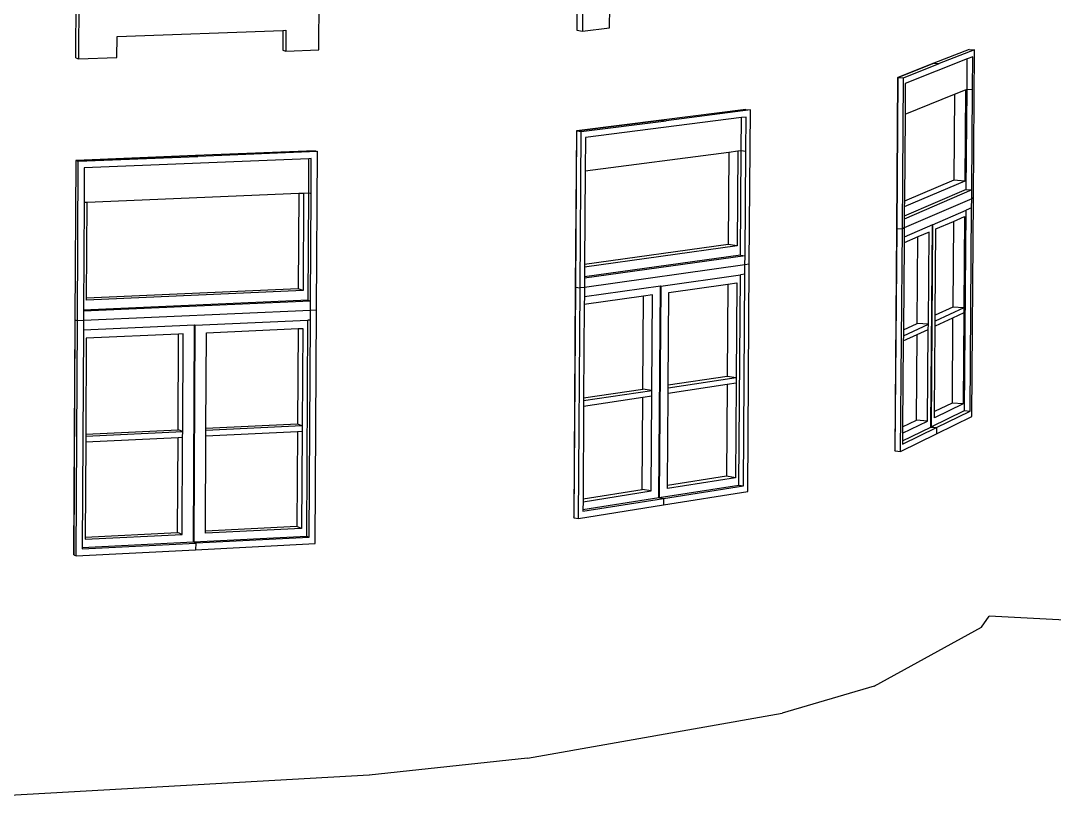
# Model space of a CAD drawing. Extents: x -106 to 80, y -44 to 65.
# Drawn here: x 38.04 to 60.2, y -40.21 to -23.61 of the extents above; entities that cross this region are included whole.
import ezdxf

# ---------------------------------------------------------------- set-up
doc = ezdxf.new("R2010")
doc.units = 0
doc.layers.get('0').update_dxf_attribs({"linetype": 'CONTINUOUS'})

msp = doc.modelspace()

# ---------------------------------------------------------------- linework, layer by layer
for p, q in [((49.974, -21.854), (49.96, -23.813)), ((50.094, -21.869), (50.081, -23.829)), ((44.43, -24.232), (44.442, -22.246)), ((39.22, -24.407), (39.231, -22.41)), ((39.292, -22.429), (39.281, -24.427)), ((50.666, -23.759), (50.669, -23.32)), ((40.106, -23.948), (43.662, -23.815)), ((43.662, -23.815), (43.659, -24.239)), ((43.662, -23.815), (43.725, -23.813)), ((43.725, -23.813), (43.723, -24.259)), ((49.96, -23.813), (50.081, -23.829)), ((50.081, -23.829), (50.666, -23.759)), ((40.104, -24.396), (40.106, -23.948)), ((43.659, -24.239), (43.723, -24.259)), ((43.723, -24.259), (44.43, -24.232)), ((58.372, -24.222), (57.613, -24.52)), ((58.49, -24.229), (57.732, -24.528)), ((58.372, -24.222), (58.49, -24.229)), ((58.465, -27.407), (58.49, -24.229)), ((39.22, -24.407), (39.281, -24.427)), ((39.281, -24.427), (40.104, -24.396)), ((57.613, -24.52), (56.845, -24.822)), ((56.845, -24.822), (57.613, -24.521)), ((56.965, -24.83), (57.732, -24.528)), ((58.332, -24.426), (57.003, -24.952)), ((57.613, -24.521), (57.613, -24.52)), ((57.613, -24.52), (57.732, -24.528)), ((57.613, -24.521), (57.732, -24.528)), ((57.732, -24.528), (57.732, -24.528)), ((58.327, -25.074), (58.332, -24.426)), ((58.45, -24.379), (58.332, -24.426)), ((58.445, -25.082), (58.45, -24.379)), ((56.844, -24.823), (56.819, -28.061)), ((56.82, -28.06), (56.845, -24.822)), ((56.845, -24.822), (56.844, -24.823)), ((56.845, -24.822), (56.845, -24.822)), ((56.845, -24.822), (56.845, -24.822)), ((56.845, -24.822), (56.845, -24.822)), ((56.845, -24.822), (56.965, -24.83)), ((56.941, -28.068), (56.965, -24.83)), ((57.003, -24.952), (56.998, -25.61)), ((56.998, -25.61), (58.057, -25.183)), ((58.057, -25.183), (58.042, -27.029)), ((58.057, -25.183), (58.294, -25.087)), ((58.294, -25.087), (58.279, -27.045)), ((58.294, -25.087), (58.327, -25.074)), ((58.31, -27.228), (58.327, -25.074)), ((58.327, -25.074), (58.445, -25.082)), ((58.428, -27.236), (58.445, -25.082)), ((53.493, -25.686), (50.147, -26.113)), ((53.588, -25.508), (51.779, -25.738)), ((53.684, -25.521), (51.876, -25.751)), ((53.488, -26.391), (53.493, -25.686)), ((53.59, -25.674), (53.493, -25.686)), ((53.585, -26.404), (53.59, -25.674)), ((53.588, -25.508), (53.684, -25.521)), ((53.66, -28.829), (53.684, -25.521)), ((56.998, -25.61), (56.984, -27.48)), ((51.779, -25.738), (49.96, -25.969)), ((49.96, -25.969), (51.779, -25.738)), ((50.056, -25.983), (51.876, -25.751)), ((51.779, -25.738), (51.876, -25.751)), ((51.779, -25.738), (51.876, -25.751)), ((51.779, -25.738), (51.779, -25.738)), ((51.876, -25.751), (51.876, -25.751)), ((49.956, -25.97), (49.934, -29.322)), ((49.937, -29.322), (49.96, -25.969)), ((49.959, -25.969), (49.956, -25.97)), ((49.96, -25.969), (49.959, -25.969)), ((49.96, -25.969), (49.959, -25.969)), ((49.96, -25.969), (49.96, -25.969)), ((49.96, -25.969), (50.056, -25.983)), ((50.033, -29.336), (50.056, -25.983)), ((50.147, -26.113), (50.142, -26.827)), ((41.789, -26.501), (39.228, -26.605)), ((39.228, -26.605), (41.789, -26.501)), ((39.276, -26.622), (41.839, -26.519)), ((44.22, -26.566), (39.405, -26.762)), ((44.353, -26.397), (41.789, -26.501)), ((41.789, -26.501), (41.839, -26.519)), ((41.789, -26.501), (41.789, -26.501)), ((41.789, -26.501), (41.839, -26.519)), ((44.404, -26.415), (41.839, -26.519)), ((41.839, -26.519), (41.839, -26.519)), ((44.216, -27.297), (44.22, -26.566)), ((44.271, -26.564), (44.22, -26.566)), ((44.267, -27.315), (44.271, -26.564)), ((44.353, -26.397), (44.404, -26.415)), ((44.384, -29.812), (44.404, -26.415)), ((50.142, -26.827), (53.219, -26.426)), ((53.219, -26.426), (53.205, -28.408)), ((53.219, -26.426), (53.412, -26.401)), ((53.412, -26.401), (53.397, -28.437)), ((53.412, -26.401), (53.488, -26.391)), ((53.472, -28.632), (53.488, -26.391)), ((53.488, -26.391), (53.585, -26.404)), ((53.568, -28.646), (53.585, -26.404)), ((39.223, -26.605), (39.205, -30.022)), ((39.21, -30.022), (39.228, -26.605)), ((39.227, -26.605), (39.223, -26.605)), ((39.228, -26.605), (39.227, -26.605)), ((39.228, -26.605), (39.227, -26.605)), ((39.228, -26.605), (39.228, -26.605)), ((39.228, -26.605), (39.276, -26.622)), ((39.258, -30.041), (39.276, -26.622)), ((39.405, -26.762), (39.401, -27.497)), ((50.142, -26.827), (50.129, -28.833)), ((58.042, -27.029), (56.984, -27.48)), ((58.279, -27.045), (58.042, -27.029)), ((58.31, -27.228), (56.981, -27.8)), ((58.428, -27.236), (56.981, -27.86)), ((58.279, -27.045), (56.983, -27.599)), ((58.31, -27.228), (58.428, -27.236)), ((58.427, -27.424), (58.428, -27.236)), ((39.463, -27.495), (44.004, -27.306)), ((44.004, -27.306), (43.992, -29.355)), ((44.004, -27.306), (44.106, -27.302)), ((44.106, -27.302), (44.094, -29.392)), ((44.106, -27.302), (44.216, -27.297)), ((44.202, -29.598), (44.216, -27.297)), ((44.216, -27.297), (44.267, -27.315)), ((44.253, -29.617), (44.267, -27.315)), ((58.427, -27.424), (56.98, -28.051)), ((58.425, -27.619), (58.427, -27.424)), ((58.465, -27.407), (58.427, -27.424)), ((58.429, -32.092), (58.465, -27.407)), ((39.401, -27.497), (39.389, -29.812)), ((39.401, -27.497), (39.463, -27.495)), ((39.452, -29.554), (39.463, -27.495)), ((56.983, -27.599), (56.981, -27.8)), ((56.984, -27.48), (56.983, -27.599)), ((57.588, -27.983), (58.306, -27.671)), ((58.273, -31.967), (58.306, -27.671)), ((58.425, -27.619), (58.306, -27.671)), ((58.391, -31.976), (58.425, -27.619)), ((56.981, -27.86), (56.98, -28.051)), ((56.981, -27.8), (56.981, -27.86)), ((57.661, -28.073), (58.036, -27.909)), ((58.036, -27.909), (58.021, -29.747)), ((58.036, -27.909), (58.273, -27.805)), ((58.273, -27.805), (58.258, -29.764)), ((56.819, -28.061), (56.783, -32.816)), ((56.784, -32.832), (56.82, -28.06)), ((56.82, -28.06), (56.819, -28.061)), ((56.82, -28.06), (56.941, -28.068)), ((56.904, -32.841), (56.941, -28.068)), ((56.98, -28.051), (56.941, -28.068)), ((57.586, -27.984), (56.978, -28.249)), ((56.98, -28.051), (56.978, -28.249)), ((57.513, -28.138), (57.274, -28.242)), ((57.498, -30.115), (57.513, -28.138)), ((57.553, -32.319), (57.586, -27.984)), ((57.588, -27.983), (57.555, -32.318)), ((57.588, -27.983), (57.586, -27.984)), ((57.647, -29.919), (57.661, -28.073)), ((57.274, -28.242), (56.977, -28.372)), ((56.978, -28.249), (56.977, -28.372)), ((57.259, -30.098), (57.274, -28.242)), ((53.397, -28.437), (50.128, -28.889)), ((53.205, -28.408), (50.129, -28.833)), ((53.397, -28.437), (53.205, -28.408)), ((56.977, -28.372), (56.963, -30.234)), ((53.472, -28.632), (50.127, -29.097)), ((53.568, -28.646), (50.127, -29.125)), ((53.472, -28.632), (53.568, -28.646)), ((53.567, -28.842), (53.568, -28.646)), ((53.567, -28.842), (50.125, -29.324)), ((50.128, -28.889), (50.127, -29.097)), ((50.129, -28.833), (50.128, -28.889)), ((53.566, -29.044), (53.567, -28.842)), ((53.66, -28.829), (53.567, -28.842)), ((53.625, -33.703), (53.66, -28.829)), ((50.127, -29.125), (50.125, -29.324)), ((50.127, -29.097), (50.127, -29.125)), ((51.76, -29.298), (53.469, -29.058)), ((53.199, -29.256), (53.391, -29.228)), ((53.391, -29.228), (53.377, -31.266)), ((53.437, -33.562), (53.469, -29.058)), ((53.566, -29.044), (53.469, -29.058)), ((53.533, -33.578), (53.566, -29.044)), ((43.992, -29.355), (39.452, -29.554)), ((44.094, -29.392), (39.452, -29.597)), ((44.094, -29.392), (43.992, -29.355)), ((49.934, -29.322), (49.901, -34.246)), ((49.904, -34.262), (49.937, -29.322)), ((49.937, -29.322), (49.934, -29.322)), ((49.937, -29.322), (50.033, -29.336)), ((50, -34.279), (50.033, -29.336)), ((50.125, -29.324), (50.033, -29.336)), ((51.755, -29.299), (50.124, -29.529)), ((50.125, -29.324), (50.124, -29.529)), ((51.723, -33.833), (51.755, -29.299)), ((51.76, -29.298), (51.728, -33.832)), ((51.76, -29.298), (51.755, -29.299)), ((51.921, -31.423), (51.935, -29.434)), ((51.935, -29.434), (53.199, -29.256)), ((53.199, -29.256), (53.185, -31.235)), ((44.202, -29.598), (39.389, -29.812)), ((44.253, -29.617), (39.389, -29.833)), ((39.452, -29.597), (39.452, -29.554)), ((44.202, -29.598), (44.253, -29.617)), ((44.252, -29.818), (44.253, -29.617)), ((50.123, -29.69), (50.109, -31.693)), ((51.39, -29.511), (50.123, -29.69)), ((50.124, -29.529), (50.123, -29.69)), ((51.376, -31.504), (51.39, -29.511)), ((51.582, -29.484), (51.39, -29.511)), ((51.568, -31.536), (51.582, -29.484)), ((44.252, -29.818), (39.388, -30.035)), ((39.389, -29.833), (39.388, -30.035)), ((39.389, -29.812), (39.389, -29.833)), ((44.25, -30.026), (44.252, -29.818)), ((44.384, -29.812), (44.252, -29.818)), ((44.354, -34.819), (44.384, -29.812)), ((58.258, -29.764), (57.646, -30.046)), ((58.021, -29.747), (57.647, -29.919)), ((58.257, -29.874), (58.019, -29.984)), ((58.258, -29.764), (58.021, -29.747)), ((58.257, -29.874), (58.242, -31.821)), ((58.258, -29.764), (58.257, -29.874)), ((39.205, -30.022), (39.179, -35.04)), ((39.183, -35.057), (39.21, -30.022)), ((39.21, -30.022), (39.205, -30.022)), ((39.21, -30.022), (39.258, -30.041)), ((39.232, -35.078), (39.258, -30.041)), ((39.388, -30.035), (39.258, -30.041)), ((39.388, -30.035), (39.387, -30.244)), ((41.776, -30.137), (44.199, -30.028)), ((44.172, -34.661), (44.199, -30.028)), ((44.25, -30.026), (44.199, -30.028)), ((44.223, -34.682), (44.25, -30.026)), ((56.962, -30.362), (57.498, -30.115)), ((56.963, -30.234), (57.259, -30.098)), ((57.498, -30.115), (57.259, -30.098)), ((57.497, -30.226), (57.498, -30.115)), ((58.019, -29.984), (57.645, -30.157)), ((57.645, -30.157), (57.646, -30.046)), ((57.646, -30.046), (57.647, -29.919)), ((58.019, -29.984), (58.005, -31.804)), ((39.387, -30.244), (39.362, -34.903)), ((41.768, -30.137), (39.387, -30.244)), ((41.426, -30.325), (39.447, -30.414)), ((41.415, -32.378), (41.426, -30.325)), ((41.526, -30.32), (41.426, -30.325)), ((41.514, -32.418), (41.526, -30.32)), ((41.742, -34.783), (41.768, -30.137)), ((41.776, -30.137), (41.75, -34.783)), ((41.776, -30.137), (41.768, -30.137)), ((42.012, -32.349), (42.024, -30.298)), ((42.024, -30.298), (43.987, -30.209)), ((43.987, -30.209), (43.975, -32.256)), ((43.987, -30.209), (44.089, -30.205)), ((44.089, -30.205), (44.077, -32.296)), ((56.961, -30.474), (57.258, -30.337)), ((56.963, -30.234), (56.962, -30.362)), ((57.243, -32.173), (57.258, -30.337)), ((57.258, -30.337), (57.497, -30.226)), ((57.482, -32.191), (57.497, -30.226)), ((57.631, -31.985), (57.645, -30.157)), ((39.447, -30.414), (39.436, -32.472)), ((56.961, -30.474), (56.947, -32.317)), ((56.962, -30.362), (56.961, -30.474)), ((53.185, -31.235), (51.921, -31.423)), ((53.377, -31.266), (53.185, -31.235)), ((53.184, -31.409), (51.92, -31.598)), ((53.377, -31.266), (51.921, -31.483)), ((51.921, -31.483), (51.921, -31.423)), ((53.184, -31.409), (53.17, -33.373)), ((53.376, -31.381), (53.184, -31.409)), ((53.376, -31.381), (53.361, -33.406)), ((53.377, -31.266), (53.376, -31.381)), ((50.108, -31.87), (51.375, -31.68)), ((50.109, -31.693), (51.376, -31.504)), ((50.109, -31.753), (51.568, -31.536)), ((51.362, -33.657), (51.375, -31.68)), ((51.375, -31.68), (51.567, -31.651)), ((51.568, -31.536), (51.376, -31.504)), ((51.553, -33.69), (51.567, -31.651)), ((51.567, -31.651), (51.568, -31.536)), ((51.906, -33.572), (51.92, -31.598)), ((51.92, -31.598), (51.921, -31.483)), ((50.108, -31.87), (50.095, -33.857)), ((50.109, -31.753), (50.108, -31.87)), ((50.109, -31.693), (50.109, -31.753)), ((58.242, -31.821), (57.63, -32.119)), ((58.005, -31.804), (57.631, -31.985)), ((58.242, -31.821), (58.005, -31.804)), ((57.555, -32.318), (58.273, -31.967)), ((57.63, -32.119), (57.631, -31.985)), ((57.671, -32.464), (58.429, -32.092)), ((57.674, -32.327), (58.391, -31.976)), ((58.273, -31.967), (58.391, -31.976)), ((43.975, -32.256), (42.012, -32.349)), ((44.077, -32.296), (42.012, -32.395)), ((42.012, -32.395), (42.012, -32.349)), ((44.077, -32.296), (43.975, -32.256)), ((44.077, -32.296), (44.076, -32.414)), ((56.944, -32.685), (57.672, -32.328)), ((56.945, -32.616), (57.553, -32.319)), ((56.946, -32.452), (57.482, -32.191)), ((56.947, -32.317), (56.946, -32.452)), ((56.947, -32.317), (57.243, -32.173)), ((57.482, -32.191), (57.243, -32.173)), ((57.553, -32.319), (57.555, -32.318)), ((57.553, -32.319), (57.672, -32.328)), ((57.555, -32.318), (57.674, -32.327)), ((57.672, -32.328), (57.671, -32.464)), ((57.672, -32.328), (57.674, -32.327)), ((39.436, -32.472), (41.415, -32.378)), ((39.436, -32.517), (41.514, -32.418)), ((39.436, -32.472), (39.436, -32.517)), ((39.436, -32.517), (39.436, -32.636)), ((39.436, -32.636), (41.414, -32.541)), ((41.402, -34.579), (41.414, -32.541)), ((41.414, -32.541), (41.513, -32.537)), ((41.514, -32.418), (41.415, -32.378)), ((41.502, -34.622), (41.513, -32.537)), ((41.513, -32.537), (41.514, -32.418)), ((42, -34.549), (42.011, -32.513)), ((42.011, -32.513), (42.012, -32.395)), ((43.974, -32.419), (42.011, -32.513)), ((43.974, -32.419), (43.962, -34.451)), ((44.076, -32.414), (43.974, -32.419)), ((44.076, -32.414), (44.064, -34.493)), ((56.904, -32.841), (57.671, -32.464)), ((56.946, -32.452), (56.945, -32.616)), ((39.436, -32.636), (39.425, -34.678)), ((56.945, -32.616), (56.944, -32.685)), ((56.783, -32.816), (56.783, -32.832)), ((56.784, -32.832), (56.783, -32.816)), ((56.783, -32.832), (56.784, -32.832)), ((56.784, -32.832), (56.904, -32.841)), ((56.784, -32.832), (56.784, -32.832)), ((53.17, -33.373), (51.906, -33.572)), ((53.361, -33.406), (51.906, -33.635)), ((53.361, -33.406), (53.17, -33.373)), ((50.095, -33.857), (51.362, -33.657)), ((51.553, -33.69), (51.362, -33.657)), ((51.728, -33.832), (53.437, -33.562)), ((51.824, -33.848), (53.533, -33.578)), ((51.906, -33.635), (51.906, -33.572)), ((53.437, -33.562), (53.533, -33.578)), ((50.093, -34.09), (51.723, -33.833)), ((50.093, -34.122), (51.819, -33.849)), ((50.095, -33.92), (51.553, -33.69)), ((50.095, -33.857), (50.095, -33.92)), ((51.723, -33.833), (51.728, -33.832)), ((51.723, -33.833), (51.819, -33.849)), ((51.728, -33.832), (51.824, -33.848)), ((51.818, -33.99), (53.625, -33.703)), ((51.819, -33.849), (51.818, -33.99)), ((51.819, -33.849), (51.824, -33.848)), ((50, -34.279), (51.818, -33.99)), ((50.095, -33.92), (50.093, -34.09)), ((50.093, -34.09), (50.093, -34.122)), ((49.901, -34.246), (49.901, -34.263)), ((49.904, -34.262), (49.901, -34.246)), ((49.901, -34.263), (49.904, -34.262)), ((49.904, -34.262), (50, -34.279)), ((49.904, -34.262), (49.904, -34.262)), ((44.064, -34.493), (41.999, -34.597)), ((41.999, -34.597), (42, -34.549)), ((43.962, -34.451), (42, -34.549)), ((44.064, -34.493), (43.962, -34.451)), ((39.362, -34.903), (41.742, -34.783)), ((39.425, -34.678), (41.402, -34.579)), ((39.425, -34.726), (41.502, -34.622)), ((39.425, -34.678), (39.425, -34.726)), ((41.502, -34.622), (41.402, -34.579)), ((41.742, -34.783), (41.75, -34.783)), ((41.742, -34.783), (41.792, -34.805)), ((41.75, -34.783), (44.172, -34.661)), ((41.75, -34.783), (41.799, -34.804)), ((41.799, -34.804), (44.223, -34.682)), ((44.172, -34.661), (44.223, -34.682)), ((39.232, -35.078), (41.791, -34.949)), ((39.362, -34.927), (41.792, -34.805)), ((39.362, -34.903), (39.362, -34.927)), ((41.792, -34.805), (41.791, -34.949)), ((41.791, -34.949), (44.354, -34.819)), ((41.792, -34.805), (41.799, -34.804)), ((39.183, -35.057), (39.179, -35.04)), ((39.179, -35.04), (39.179, -35.057)), ((39.179, -35.057), (39.183, -35.057)), ((39.183, -35.057), (39.232, -35.078)), ((39.183, -35.057), (39.183, -35.057)), ((58.638, -36.609), (58.805, -36.372)), ((61.846, -36.532), (58.805, -36.372)), ((56.337, -37.873), (58.638, -36.609)), ((56.337, -37.873), (54.364, -38.45)), ((48.902, -39.42), (54.364, -38.45)), ((48.902, -39.42), (45.514, -39.785)), ((37.802, -40.214), (45.514, -39.778)), ((45.514, -39.778), (45.515, -39.778))]:
    msp.add_line(p, q)

doc.saveas('drawing.dxf')
